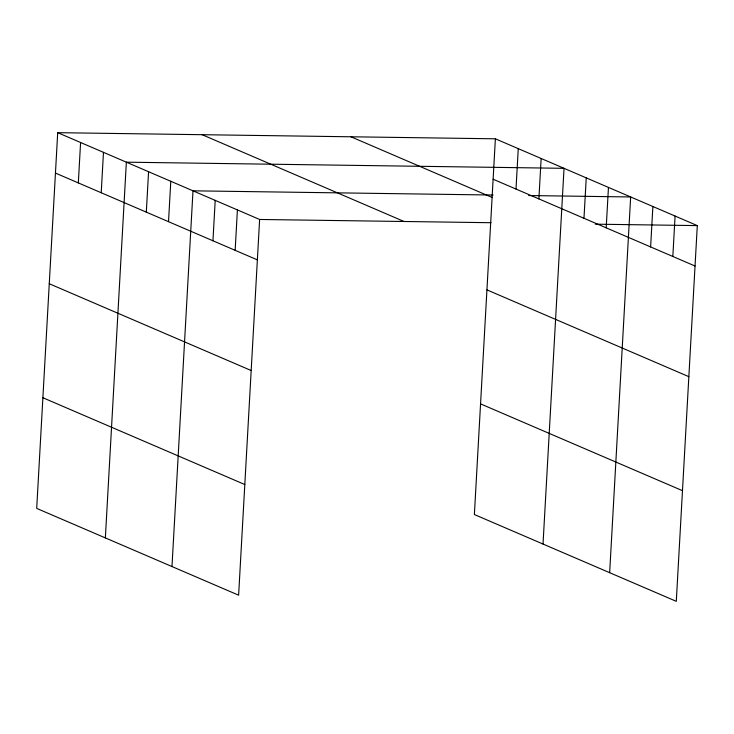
<?xml version="1.0" encoding="UTF-8"?>
<svg xmlns="http://www.w3.org/2000/svg" width="734" height="734" viewBox="0 0 734 734"><rect width="100%" height="100%" fill="white"/><g stroke="black" fill="none" stroke-linecap="round" stroke-linejoin="round"><path stroke-width="1.1" d="M57.711 132.671L36.7 508.396L238.623 595.191L259.625 219.466L57.711 132.671L495.377 138.809L697.3 225.604L676.289 601.329L474.375 514.534L495.377 138.809M78.327 182.913L80.593 142.506M101.219 192.758L103.476 152.342M105.357 537.903L126.358 162.177L564.033 168.325L543.022 544.05M146.314 212.135L148.571 171.728M168.526 221.686L170.783 181.27M171.985 566.547L192.996 190.822L493.11 195.033M212.943 240.78L215.209 200.373M235.155 250.331L237.412 209.915M516.002 189.06L518.259 148.653M538.884 198.896L541.151 158.489M583.98 218.282L586.246 177.867M606.192 227.834L608.458 187.418M609.66 572.685L630.662 196.969L528.645 195.538M650.618 246.927L652.875 206.511M672.83 256.469L675.087 216.062M259.625 219.466L491.055 222.714M595.283 224.173L697.3 225.604M493.12 179.224L695.043 266.02M350.944 136.781L492.294 197.538M202.134 134.698L404.058 221.494M486.936 289.875L688.85 376.67M55.445 173.077L257.368 259.873M480.559 403.883L682.482 490.679M49.261 283.737L251.184 370.532M42.884 397.736L244.807 484.532"/></g></svg>
